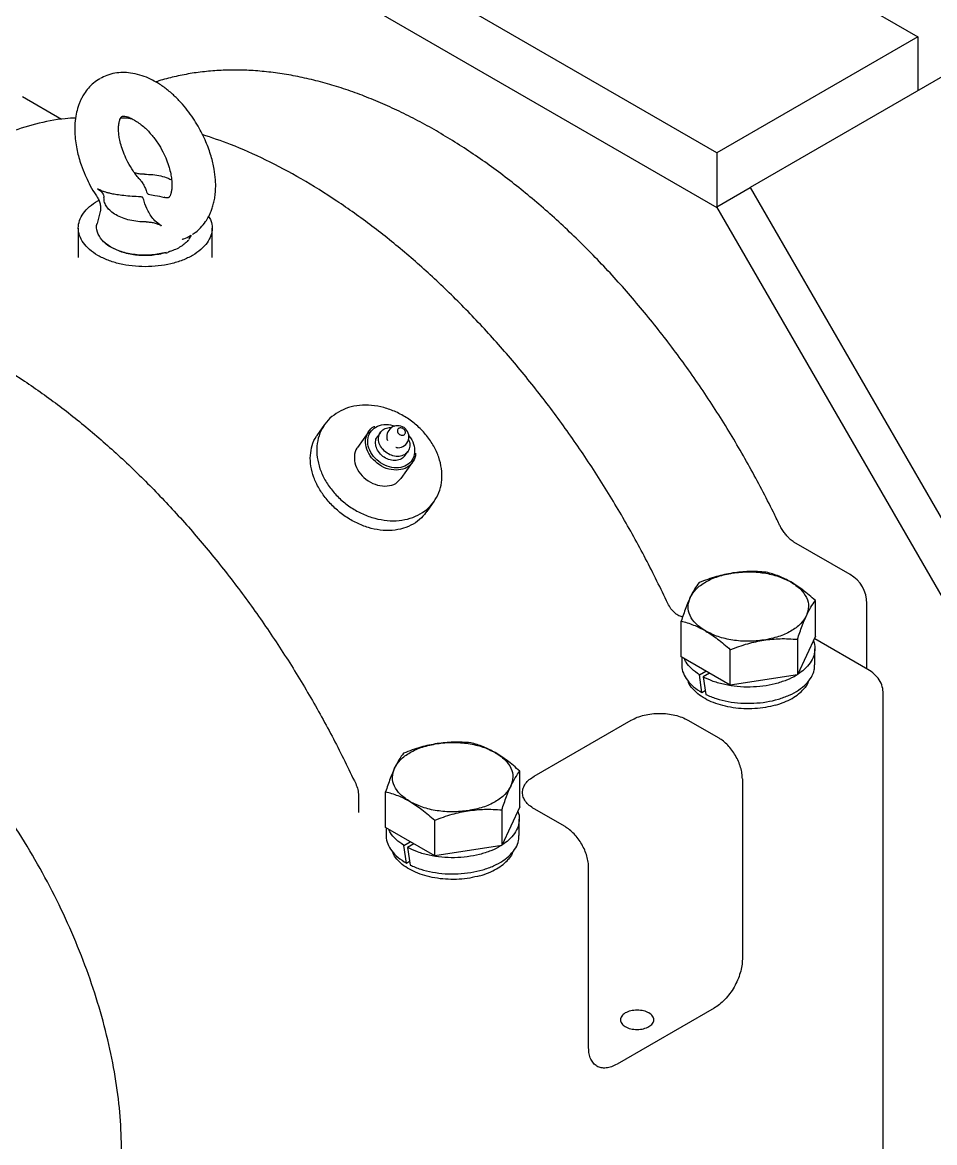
# Model space of a CAD drawing. Header units: millimetres. Extents: x 1293 to 41893, y 1011 to 26911.
# Drawn here: x 5709.2 to 5891, y 22001 to 22224.3 of the extents above; entities that cross this region are included whole.
import ezdxf

# ---------------------------------------------------------------- set-up
doc = ezdxf.new("R2010")
doc.units = ezdxf.units.MM
doc.header["$LTSCALE"] = 50
doc.layers.add('MAQUINAS', color=11, linetype='Continuous')

msp = doc.modelspace()

# ---------------------------------------------------------------- linework, layer by layer
at = {"layer": 'MAQUINAS', "linetype": 'Continuous', "lineweight": 25}
for p, q in [((5706.2863493, 22326.1698857), (5887.6764403, 22221.4556151)), ((5847.607056, 22198.3240519), (5710.899745, 22277.2435027)), ((5710.899745, 22266.3562919), (5847.607056, 22187.4368411)), ((5887.6764403, 22221.4556151), (5847.607056, 22198.3240519)), ((5887.6764403, 22221.4556151), (5887.6764403, 22210.6846306)), ((5894.343107, 22214.5344665), (5854.2737227, 22191.4029033)), ((5716.9748078, 22204.996377), (5709.1902521, 22209.4903054)), ((5847.607056, 22198.3240519), (5847.607056, 22187.4368411)), ((5847.607056, 22187.5530674), (5854.2737227, 22191.4029033)), ((5854.2737227, 22191.4029033), (5960.4403894, 22007.5168431)), ((5953.7737227, 22003.6670072), (5847.607056, 22187.5530674)), ((5724.6852627, 22186.6045286), (5724.1069844, 22184.2673102)), ((5720.336723, 22183.3159979), (5720.336723, 22177.4419423)), ((5747.0033897, 22177.4421178), (5747.0033897, 22183.3159979)), ((5741.0092619, 22181.0913973), (5741.1163472, 22181.1329999)), ((5741.0710616, 22181.0946434), (5741.013417, 22181.062495)), ((5742.1734477, 22180.7535917), (5742.370213, 22180.9858387)), ((5742.8209513, 22181.9095073), (5742.3889959, 22181.0777746)), ((5737.8025474, 22178.3430822), (5738.2012954, 22178.455662)), ((5738.7168216, 22178.7146645), (5738.1549742, 22178.4796714)), ((5769.4305309, 22144.1575536), (5768.0374389, 22142.1754336)), ((5778.2148462, 22142.7433742), (5775.9756747, 22139.5574348)), ((5780.5535249, 22142.5927234), (5779.9689833, 22141.7610256)), ((5785.4232698, 22137.9275933), (5786.0078114, 22138.7592911)), ((5784.7025331, 22133.4239432), (5786.9417046, 22136.6098826)), ((5789.854585, 22126.8417045), (5791.247677, 22128.8238245)), ((5874.1818344, 22114.2426923), (5862.983542, 22120.7073289)), ((5867.26247, 22101.9634341), (5867.26247, 22109.0577067)), ((5877.5154386, 22095.4458093), (5877.5154386, 22108.4690333)), ((5840.4939483, 22097.8227781), (5840.4939483, 22104.9170506)), ((5867.26247, 22101.9634341), (5863.6761681, 22094.2368648)), ((5863.6761681, 22101.3311373), (5863.6761681, 22094.2368648)), ((5877.7339761, 22095.3196502), (5867.1107665, 22101.4522986)), ((5850.2919073, 22092.1665368), (5850.2919073, 22099.2608093)), ((5867.1415425, 22096.2240616), (5867.1415425, 22099.4575633)), ((5850.2919073, 22092.1665368), (5840.4939483, 22097.8227781)), ((5840.6148758, 22097.7529681), (5840.6148758, 22096.2240616)), ((5844.1561321, 22094.2492497), (5845.420142, 22094.978947)), ((5844.6444404, 22090.7275815), (5844.1561321, 22094.2492497)), ((5846.1463341, 22094.5899248), (5844.8561679, 22093.8451277)), ((5844.8561679, 22093.8451277), (5845.3814069, 22090.3447792)), ((5863.6761681, 22094.2368648), (5850.2919073, 22092.1665368)), ((5844.6444404, 22090.7275815), (5845.3021328, 22091.1072592)), ((5880.7817685, 21973.4705384), (5880.7817685, 22090.5080548)), ((5811.2161, 22074.0447092), (5830.5436854, 22085.2022867)), ((5841.8573939, 22085.2022867), (5847.9856527, 22081.6645183)), ((5808.3369049, 22067.9464295), (5808.3369049, 22075.040702)), ((5852.6996979, 22073.4995525), (5852.6996979, 22037.5717567)), ((5781.5683832, 22063.8057735), (5781.5683832, 22070.900046)), ((5808.3369049, 22067.9464295), (5804.750603, 22060.2198602)), ((5804.750603, 22067.3141327), (5804.750603, 22060.2198602)), ((5817.3443588, 22063.9756758), (5811.2161, 22067.5134443)), ((5791.3663422, 22058.1495321), (5791.3663422, 22065.2438047)), ((5808.2159774, 22062.207057), (5808.2159774, 22065.4405586)), ((5791.3663422, 22058.1495321), (5781.5683832, 22063.8057735)), ((5781.6893107, 22063.7359635), (5781.6893107, 22062.207057)), ((5785.230567, 22060.232245), (5786.4945769, 22060.9619424)), ((5785.7188753, 22056.7105768), (5785.230567, 22060.232245)), ((5787.220769, 22060.5729201), (5785.9306028, 22059.828123)), ((5804.750603, 22060.2198602), (5791.3663422, 22058.1495321)), ((5785.9306028, 22059.828123), (5786.4558418, 22056.3277745)), ((5785.7188753, 22056.7105768), (5786.3765677, 22057.0902546)), ((5822.058404, 22019.8829143), (5822.058404, 22055.81071)), ((5847.0428436, 22027.7737978), (5827.7152583, 22016.6162203))]:
    msp.add_line(p, q, dxfattribs=at)
for centre, radius, start, end in [((5784.0160592, 22141.7223368), 2.2, 270.811614181, 199.701728991), ((5870.8487719, 22108.4690333), 6.6666667, 0, 60.007211009)]:
    msp.add_arc(centre, radius, start, end, dxfattribs=at)
for points, knots in [([(5735.8496887, 22212.441932), (5735.3460166, 22212.7099652), (5734.2867721, 22213.2736508), (5732.5613899, 22213.8942627), (5730.8349247, 22214.2635179), (5729.1565692, 22214.3660395), (5727.575248, 22214.2213879), (5726.0408937, 22213.8435637), (5725.1148658, 22213.3533908), (5724.6753649, 22213.1207504)], [0, 0, 0, 0, 0.1343539503, 0.2825522306, 0.4451250409, 0.5768192982, 0.7169700544, 0.8656714824, 1, 1, 1, 1]), ([(5860.0386758, 22124.2769453), (5859.6507175, 22125.0819304), (5858.5295546, 22127.4082611), (5856.58387, 22131.2247332), (5854.1675438, 22135.7040047), (5851.6391312, 22140.1256329), (5849.0049787, 22144.4828142), (5846.2688764, 22148.7681418), (5843.435469, 22152.9745178), (5840.5093259, 22157.0949265), (5837.4951856, 22161.122495), (5834.3978854, 22165.0504799), (5831.2223697, 22168.8722813), (5827.9736769, 22172.5814488), (5824.6569317, 22176.1716893), (5821.2773368, 22179.6368722), (5817.840165, 22182.9710339), (5814.3507533, 22186.1683813), (5810.8144977, 22189.2232933), (5807.23685, 22192.1303219), (5803.6233181, 22194.8841912), (5799.9794689, 22197.4797968), (5796.3109357, 22199.9122047), (5792.6234307, 22202.1766506), (5788.9227623, 22204.2685424), (5785.2148907, 22206.1834494), (5781.5060162, 22207.9170959), (5777.8025512, 22209.4654327), (5774.1111226, 22210.8246904), (5770.43854, 22211.9914439), (5766.7918722, 22212.9626518), (5763.1784364, 22213.7357428), (5759.6057667, 22214.3086937), (5756.0815195, 22214.6801729), (5752.6134494, 22214.8494197), (5749.2089568, 22214.8170221), (5745.8761037, 22214.5822057), (5742.6191328, 22214.1528328), (5739.4543847, 22213.5080952), (5737.205136, 22212.9486141), (5736.0388897, 22212.5458648), (5735.8700401, 22212.4875545)], [0, 0, 0, 0, 0.0140463854, 0.0405927248, 0.06713767, 0.0936814121, 0.1202254421, 0.1467708436, 0.1733190316, 0.1998715076, 0.2264297701, 0.2529953101, 0.2795696026, 0.3061540958, 0.3327501954, 0.3593592423, 0.3859824826, 0.412621028, 0.4392758025, 0.4659474738, 0.492636366, 0.5193423483, 0.5460646978, 0.5728019325, 0.599551613, 0.6263101152, 0.6530716992, 0.6798276403, 0.706568578, 0.7332830085, 0.7599572733, 0.7865757577, 0.813121369, 0.8395763467, 0.8659234127, 0.8921472042, 0.9182358532, 0.9441825153, 0.9699866207, 0.99565465, 1, 1, 1, 1]), ([(5724.6134483, 22213.0868699), (5724.1883633, 22212.8207571), (5723.350569, 22212.2962789), (5722.3261353, 22211.2551717), (5721.553215, 22210.2203799), (5721.039865, 22209.3195356), (5720.6972501, 22208.5952579), (5720.4232443, 22207.9106271), (5720.1011306, 22206.9297917), (5719.7897514, 22205.5716567), (5719.6033482, 22203.8468171), (5719.6163766, 22202.0534976), (5719.7909892, 22200.3588658), (5720.0704842, 22198.8131679), (5720.4335111, 22197.3434843), (5720.9400785, 22195.7125548), (5721.6121662, 22193.9856584), (5722.5073355, 22192.1344807), (5723.3195901, 22190.6613972), (5723.9238263, 22189.7984992), (5724.1229481, 22189.5141372)], [0, 0, 0, 0, 0.0642360205, 0.1266019067, 0.1855544373, 0.2270923144, 0.2554415365, 0.286070485, 0.3203613342, 0.3855014253, 0.4587836483, 0.5280581615, 0.5909935468, 0.6477145526, 0.698358805, 0.7524828759, 0.8284696742, 0.8913587572, 0.9641980296, 1, 1, 1, 1]), ([(5743.1066619, 22182.0979052), (5743.3283202, 22182.2360682), (5743.911991, 22182.5998793), (5744.7915588, 22183.4346352), (5745.6346415, 22184.4642818), (5746.230695, 22185.4586073), (5746.6047898, 22186.2253929), (5746.9051002, 22186.9536), (5747.184479, 22187.7898796), (5747.4309654, 22188.7761691), (5747.6235294, 22189.9179285), (5747.7361332, 22191.2935887), (5747.7039918, 22193.035089), (5747.4322475, 22195.1883654), (5746.8273104, 22197.7407022), (5745.7900397, 22200.6377604), (5744.5105843, 22203.1871946), (5743.2109003, 22205.2641744), (5742.0550138, 22206.8607674), (5740.7395943, 22208.4282839), (5739.2609813, 22209.9231601), (5737.619275, 22211.3212552), (5736.4615205, 22212.0549601), (5735.8633366, 22212.4340478)], [0, 0, 0, 0, 0.0243761625, 0.0641873416, 0.1125297812, 0.1472182981, 0.1695789801, 0.1905236533, 0.2198937759, 0.2509058639, 0.2838853332, 0.3247015445, 0.3754498392, 0.4360509498, 0.506197747, 0.5851487776, 0.6724763356, 0.7196598658, 0.7694163291, 0.8219927998, 0.8776545219, 0.9367870346, 1, 1, 1, 1]), ([(5719.7929893, 22205.2577358), (5719.0916696, 22205.2236981), (5716.3186273, 22205.0891116), (5711.7491127, 22204.1423629), (5706.1795516, 22202.3398921), (5702.4243746, 22200.7342254), (5700.6446329, 22199.5625489), (5700.4736544, 22199.4499868)], [0, 0, 0, 0, 0.0982698975, 0.3885625448, 0.6788551921, 0.9691478395, 1, 1, 1, 1]), ([(5732.8029729, 22192.8044912), (5732.7327122, 22192.8730368), (5732.1751223, 22193.4170154), (5731.2863386, 22194.66026), (5730.2318065, 22196.3709226), (5729.46109, 22198.0193571), (5728.9324731, 22199.5024222), (5728.6020298, 22200.7823211), (5728.3762007, 22202.0961839), (5728.3176258, 22203.3038368), (5728.4140923, 22204.1189617), (5728.5006652, 22204.5298756), (5728.5610243, 22204.7615347), (5728.6704303, 22205.0958735), (5728.8316886, 22205.4275978), (5728.9416172, 22205.5099823), (5729.0041731, 22205.5568641)], [0, 0, 0, 0, 0.0152490415, 0.1210164955, 0.2173093565, 0.3049777795, 0.3843104033, 0.4545948721, 0.5153300413, 0.6145867675, 0.6875943757, 0.707089925, 0.7373417148, 0.7825084888, 0.8762342378, 1, 1, 1, 1]), ([(5731.1467225, 22205.0482705), (5730.868581, 22205.0965064), (5730.0532232, 22205.2379076), (5729.2759736, 22205.2498034), (5728.7638657, 22205.2576412)], [0, 0, 0, 0, 0.3411281781, 1, 1, 1, 1]), ([(5728.9981649, 22205.5534957), (5729.1015375, 22205.5931476), (5729.2991872, 22205.6689624), (5729.846944, 22205.6014144), (5730.5577624, 22205.3769463), (5731.1774938, 22205.0405433), (5731.4728918, 22204.8801951)], [0, 0, 0, 0, 0.2849069861, 0.5447455888, 0.7830008033, 1, 1, 1, 1]), ([(5731.4946079, 22204.867653), (5732.1023831, 22204.471691), (5733.2583155, 22203.7186076), (5734.8464234, 22202.0790994), (5736.1500072, 22200.3552297), (5737.1716349, 22198.6201847), (5737.9247992, 22196.9724454), (5738.4382671, 22195.4812973), (5738.7573833, 22194.1933356), (5738.9710212, 22192.8744674), (5739.0200091, 22191.6723004), (5738.9214859, 22190.8582596), (5738.8366271, 22190.4508218), (5738.7781756, 22190.2202805), (5738.669882, 22189.8754305), (5738.5097858, 22189.5238108), (5738.4028579, 22189.4355582), (5738.3417941, 22189.3851594)], [0, 0, 0, 0, 0.105084854, 0.1998616927, 0.2860695633, 0.3646526907, 0.4362618134, 0.501104144, 0.5585789627, 0.6082445202, 0.6885331659, 0.7459539944, 0.7608118968, 0.7846233267, 0.821060319, 0.8978121528, 1, 1, 1, 1]), ([(5837.8489348, 22108.4712381), (5836.4022821, 22111.4554273), (5833.5089767, 22117.4238057), (5828.6360924, 22126.1660756), (5823.4095056, 22134.6871591), (5817.8206165, 22142.9244111), (5811.9139109, 22150.8311244), (5805.722154, 22158.3587781), (5799.2834877, 22165.4621483), (5792.636557, 22172.0983428), (5785.8215547, 22178.2271957), (5778.8795125, 22183.8122042), (5771.8526385, 22188.817835), (5764.7821905, 22193.220702), (5757.7151277, 22196.9687667), (5751.1126191, 22199.9389783), (5746.9283633, 22201.3291177), (5745.0497916, 22201.9532374)], [0, 0, 0, 0, 0.0675002647, 0.1350005294, 0.2025007941, 0.2700010588, 0.3375013235, 0.4050015882, 0.4725018528, 0.5400021175, 0.6075023822, 0.6750026469, 0.7425029116, 0.8100031763, 0.877503441, 0.9450037057, 1, 1, 1, 1]), ([(5733.5150045, 22194.0561231), (5733.2325229, 22194.0643528), (5732.6688671, 22194.0807741), (5732.0049896, 22194.191381), (5731.665386, 22194.3083148), (5731.567679, 22194.3419578)], [0, 0, 0, 0, 0.41711462104, 0.83229859783, 1, 1, 1, 1]), ([(5732.4653787, 22193.1781731), (5732.5873018, 22193.0353881), (5732.9027751, 22192.665935), (5733.2839299, 22192.0729789), (5733.5066279, 22191.6211881), (5733.6126548, 22191.4060899)], [0, 0, 0, 0, 0.24813137909, 0.64203427744, 1, 1, 1, 1]), ([(5733.5150045, 22194.0561231), (5734.0678173, 22194.0439392), (5735.173443, 22194.0195713), (5736.7637204, 22193.7352146), (5738.0448089, 22193.374442), (5738.6940004, 22193.0482532), (5738.9265983, 22192.9313835)], [0, 0, 0, 0, 0.2810305024, 0.5620610049, 0.8430915073, 1, 1, 1, 1]), ([(5730.6232889, 22189.6799767), (5730.0775853, 22189.7250762), (5729.0926267, 22189.8064778), (5727.8074222, 22189.9961761), (5726.8483054, 22190.1861347), (5725.9646173, 22190.4115662), (5725.0662862, 22190.6932461), (5724.4515168, 22190.9889818), (5724.1451974, 22191.1363372)], [0, 0, 0, 0, 0.2326980706, 0.4200044576, 0.5638947067, 0.6655783563, 0.8333686769, 1, 1, 1, 1]), ([(5724.1451974, 22191.1363372), (5724.1468406, 22191.135445), (5724.162411, 22191.1269906), (5724.2171148, 22191.0968588), (5724.6111953, 22190.8681728), (5725.0754642, 22190.4638205), (5725.4010602, 22189.8821887), (5725.4258094, 22189.5563738), (5725.4381832, 22189.3934762)], [0, 0, 0, 0, 0.00200769735, 0.01902440804, 0.06729773148, 0.49942217848, 0.74972637916, 1, 1, 1, 1]), ([(5733.1022919, 22189.4674727), (5733.066494, 22189.4834356), (5732.8464136, 22189.581573), (5731.952305, 22189.5764599), (5731.1758863, 22189.636935), (5730.6232889, 22189.6799767)], [0, 0, 0, 0, 0.0530292162, 0.3260162241, 1, 1, 1, 1]), ([(5733.6126548, 22191.4060899), (5733.7302318, 22191.128605), (5733.8872715, 22190.757987), (5734.0397472, 22190.3531276), (5734.1311129, 22190.1991773), (5734.203539, 22190.1479438), (5734.238403, 22190.1232813)], [0, 0, 0, 0, 0.6481022971, 0.8656268168, 0.935316364, 1, 1, 1, 1]), ([(5734.238403, 22190.1232813), (5734.266234, 22190.1095451), (5734.6371424, 22189.9264804), (5735.8370282, 22189.8393549), (5736.8368092, 22189.5858931), (5737.42024, 22189.4379832)], [0, 0, 0, 0, 0.0326784197, 0.4355111484, 1, 1, 1, 1]), ([(5746.3124468, 22185.6449912), (5746.4723445, 22185.3713036), (5746.9113045, 22184.6199614), (5747.0752433, 22183.3134604), (5746.8352681, 22181.8053547), (5746.0668449, 22180.3512487), (5744.8280532, 22179.0121625), (5743.1588494, 22177.8381793), (5741.1254298, 22176.8747835), (5738.8053883, 22176.1588991), (5736.2880299, 22175.7180636), (5733.670056, 22175.5692109), (5731.0520843, 22175.7180633), (5728.5347191, 22176.1589001), (5726.214703, 22176.8747796), (5724.1811885, 22177.8381938), (5722.5123388, 22179.0121083), (5721.2722255, 22180.351451), (5720.5087348, 22181.8045995), (5720.2503512, 22183.3162786), (5720.5101988, 22184.8262736), (5721.2663695, 22186.2844741), (5722.5342987, 22187.605293), (5723.627441, 22188.473543), (5724.3703118, 22188.8200037), (5724.4351372, 22188.850237)], [0, 0, 0, 0, 0.0264430006, 0.0725927527, 0.1187425047, 0.1648922568, 0.2110420088, 0.2571917609, 0.3033415129, 0.3494912649, 0.395641017, 0.441790769, 0.4879405211, 0.5340902731, 0.5802400252, 0.6263897772, 0.6725395292, 0.7186892813, 0.7648390333, 0.8109887854, 0.8571385374, 0.9032882894, 0.9494380415, 0.9955877935, 1, 1, 1, 1]), ([(5724.0972635, 22189.4873897), (5724.2397865, 22189.244688), (5724.5238904, 22188.7608889), (5724.7348019, 22187.9783142), (5724.7962575, 22187.224448), (5724.7182184, 22186.7942247), (5724.6798027, 22186.5824422)], [0, 0, 0, 0, 0.2559754251, 0.5102588173, 0.7589191006, 1, 1, 1, 1]), ([(5736.849743, 22183.8019398), (5736.4175341, 22184.1204881), (5735.2770173, 22184.9610762), (5734.1810969, 22186.6635688), (5733.5909039, 22188.1891883), (5733.3478274, 22189.0873741), (5733.2358248, 22189.3395971), (5733.1692674, 22189.4240113), (5733.1239237, 22189.4534355), (5733.1022919, 22189.4674727)], [0, 0, 0, 0, 0.207001189, 0.5462365093, 0.8636207397, 0.9539329646, 0.9794865686, 0.9902137948, 1, 1, 1, 1]), ([(5738.3446831, 22189.3868806), (5738.2976004, 22189.3701825), (5738.206116, 22189.3377371), (5737.9109257, 22189.318529), (5737.5429304, 22189.4452764), (5737.429827, 22189.4842323)], [0, 0, 0, 0, 0.423455449, 0.8227989192, 1, 1, 1, 1]), ([(5737.8288931, 22178.4453657), (5736.8967033, 22178.2453977), (5735.0323236, 22177.8454617), (5732.0037461, 22177.9009791), (5729.1576186, 22178.446516), (5726.7352003, 22179.4725147), (5724.9375657, 22180.8762049), (5724.0648246, 22182.5099304), (5723.8197982, 22183.7052929), (5724.1090982, 22184.2584447), (5724.1131746, 22184.2662389)], [0, 0, 0, 0, 0.1425660652, 0.2851321304, 0.4276981956, 0.5702642608, 0.7128303259, 0.8553963911, 0.9979624563, 1, 1, 1, 1]), ([(5733.8251133, 22184.5518042), (5734.1078476, 22184.5447154), (5734.6733564, 22184.5305367), (5735.4869445, 22184.3778135), (5736.1613255, 22184.1592839), (5736.580572, 22183.9590236), (5736.7755453, 22183.8469621), (5736.827189, 22183.8157411), (5736.8428043, 22183.8061691), (5736.847863, 22183.8030538), (5736.8497102, 22183.8019162)], [0, 0, 0, 0, 0.2498564057, 0.4997482477, 0.7496974315, 0.9313500298, 0.9798183778, 0.9934450368, 0.9976064559, 1, 1, 1, 1]), ([(5737.7584897, 22178.3677292), (5736.8417191, 22178.1710567), (5735.0081778, 22177.7777118), (5732.036122, 22177.8336553), (5729.2181009, 22178.3648063), (5726.9116126, 22179.392735), (5725.5431484, 22180.267173), (5725.2333386, 22180.8011578), (5725.2315965, 22180.8041604)], [0, 0, 0, 0, 0.1997740654, 0.39954813081, 0.59932219621, 0.79909626162, 0.99887032702, 1, 1, 1, 1]), ([(5742.1948181, 22180.8402512), (5741.9619471, 22180.5937573), (5741.4966027, 22180.1011902), (5740.554269, 22179.4729291), (5739.4758115, 22178.9340281), (5738.6445537, 22178.6786097), (5738.2290803, 22178.5509483)], [0, 0, 0, 0, 0.2498949466, 0.4993633045, 0.7497752591, 1, 1, 1, 1]), ([(5741.1210148, 22181.1190274), (5741.2057564, 22181.1413586), (5741.7640596, 22181.2884833), (5742.2642829, 22181.5801937), (5742.6885803, 22181.827627)], [0, 0, 0, 0, 0.1517842204, 1, 1, 1, 1]), ([(5778.803065, 22137.504489), (5778.4335768, 22138.0682387), (5777.6946002, 22139.1957379), (5777.4726658, 22141.066365), (5778.0306151, 22142.6314379), (5778.7887405, 22143.5887142), (5779.399556, 22143.7682119), (5779.4414046, 22143.7805097)], [0, 0, 0, 0, 0.2454860177, 0.4909720353, 0.736458053, 0.9819440706, 1, 1, 1, 1]), ([(5779.1568668, 22137.8079288), (5778.8098721, 22138.3373327), (5778.1158827, 22139.3961407), (5777.9168107, 22141.1365233), (5778.4057204, 22142.6544342), (5779.5616972, 22143.7635635), (5781.1789218, 22144.225628), (5782.586983, 22144.2090032), (5783.3018951, 22143.8635861), (5783.4334474, 22143.8000252)], [0, 0, 0, 0, 0.1606294616, 0.3212589233, 0.4818883849, 0.6425178466, 0.8031473082, 0.9637767698, 1, 1, 1, 1]), ([(5786.1366102, 22141.1442126), (5786.172959, 22141.0824031), (5786.4191512, 22140.6637643), (5786.4470505, 22139.8113456), (5786.1458786, 22138.8020609), (5785.3703571, 22138.0684764), (5784.2869206, 22137.7344372), (5783.0475539, 22137.8475271), (5781.8444051, 22138.3914484), (5780.8597383, 22139.2829874), (5780.2436116, 22140.3871229), (5780.0901235, 22141.533337), (5780.4212944, 22142.556114), (5781.1917945, 22143.2662286), (5782.0531133, 22143.598735), (5782.6260487, 22143.520706), (5782.7917769, 22143.4981352)], [0, 0, 0, 0, 0.0137691419, 0.0932590967, 0.1727490515, 0.2522390062, 0.331728961, 0.4112189157, 0.4907088705, 0.5701988253, 0.64968878, 0.7291787348, 0.8086686895, 0.8881586443, 0.9676485991, 1, 1, 1, 1]), ([(5789.8198865, 22126.8685329), (5789.482814, 22126.413508), (5788.7313202, 22125.3990426), (5787.1211275, 22124.2462583), (5785.1420092, 22123.3806911), (5782.9083958, 22122.9706556), (5780.5380056, 22123.0298951), (5778.1395455, 22123.5402059), (5775.7750863, 22124.4679861), (5773.5060656, 22125.790454), (5771.442409, 22127.4457175), (5769.6764767, 22129.3414664), (5768.2499949, 22131.417113), (5767.2124274, 22133.6194203), (5766.6309905, 22135.8441161), (5766.5143465, 22137.9983668), (5766.9053524, 22140.0019333), (5767.4409604, 22141.4100616), (5767.9788376, 22142.0394346), (5768.0721374, 22142.1486052)], [0, 0, 0, 0, 0.0500929976, 0.1116809436, 0.1732688896, 0.2366693389, 0.3000798905, 0.3616808566, 0.4232817751, 0.4866923307, 0.5500928879, 0.6116809436, 0.6732689993, 0.7366695565, 0.8000801121, 0.8616810306, 0.9232819967, 0.9866925483, 1, 1, 1, 1]), ([(5786.1723045, 22141.9378149), (5786.1934719, 22141.9188735), (5786.6976673, 22141.4677007), (5787.2176354, 22140.2503858), (5787.491362, 22138.5639485), (5786.981589, 22137.0288653), (5785.8344108, 22135.9344798), (5784.2028553, 22135.4306124), (5782.3533042, 22135.6054903), (5780.5169859, 22136.4032086), (5779.6102399, 22137.3396887), (5779.1568668, 22137.8079288)], [0, 0, 0, 0, 0.0054479586, 0.1297669638, 0.254085969, 0.3784049741, 0.5027239793, 0.6270429845, 0.7513619897, 0.8756809948, 1, 1, 1, 1]), ([(5785.4058086, 22137.9434056), (5785.202647, 22137.7076324), (5784.7731815, 22137.2092288), (5783.6955418, 22136.9072915), (5782.4649648, 22137.0145149), (5781.2588907, 22137.5604557), (5780.2771353, 22138.4497835), (5779.6522884, 22139.5607442), (5779.5307698, 22140.6818682), (5779.6793388, 22141.4641287), (5779.9603716, 22141.7213495), (5779.9864445, 22141.7452132)], [0, 0, 0, 0, 0.1122171789, 0.2372171789, 0.3622171789, 0.4872171789, 0.6122171789, 0.7372171789, 0.8622171789, 0.9872171789, 1, 1, 1, 1]), ([(5776.0036127, 22139.5321351), (5775.9618961, 22139.4939532), (5775.5122436, 22139.0823999), (5775.2745331, 22137.8307831), (5775.4689629, 22136.0369847), (5776.468718, 22134.2594476), (5778.0395266, 22132.836523), (5779.9692452, 22131.9630179), (5781.9381683, 22131.7914604), (5783.6623919, 22132.27456), (5784.3495367, 22133.0720059), (5784.6745952, 22133.449243)], [0, 0, 0, 0, 0.0127828211, 0.1377828211, 0.2627828211, 0.3877828211, 0.5127828211, 0.6377828211, 0.7627828211, 0.8877828211, 1, 1, 1, 1]), ([(5787.5402175, 22138.4400122), (5787.545137, 22138.4058777), (5787.6362155, 22137.7739223), (5787.0986837, 22136.6834423), (5785.9393771, 22135.5034763), (5784.1818103, 22134.9693994), (5782.2135695, 22135.1550308), (5780.2536159, 22136.0061685), (5779.286582, 22137.0050489), (5778.803065, 22137.504489)], [0, 0, 0, 0, 0.0094266656, 0.1745222213, 0.339617777, 0.5047133328, 0.6698088885, 0.8349044443, 1, 1, 1, 1]), ([(5784.0473511, 22139.5439603), (5783.9702685, 22139.5343281), (5783.8281613, 22139.5165704), (5783.6658964, 22139.5696621), (5783.5916481, 22139.5939555)], [0, 0, 0, 0, 0.5424256184, 1, 1, 1, 1]), ([(5862.983542, 22120.7073289), (5862.9268416, 22120.7414269), (5862.7698948, 22120.8358103), (5862.4114789, 22121.0998959), (5861.923349, 22121.5429951), (5861.3924604, 22122.1253824), (5860.8617433, 22122.8280187), (5860.3977308, 22123.5625797), (5860.1487613, 22124.0579224), (5860.0386758, 22124.2769453)], [0, 0, 0, 0, 0.0837680698, 0.2318700653, 0.383436094, 0.5405250208, 0.7027139308, 0.8685506848, 1, 1, 1, 1]), ([(5850.7723806, 22114.5539498), (5849.692329, 22114.3459528), (5847.4248036, 22113.9092714), (5845.229764, 22113.0786209), (5844.0802502, 22112.64362)], [0, 0, 0, 0, 0.476312925, 1, 1, 1, 1]), ([(5857.4645111, 22114.713948), (5856.3149972, 22114.7933266), (5854.1199577, 22114.9449032), (5851.8524323, 22114.6800857), (5850.7723806, 22114.5539498)], [0, 0, 0, 0, 0.523687075, 1, 1, 1, 1]), ([(5862.3634905, 22112.7609931), (5861.5728379, 22113.1764967), (5859.9128941, 22114.0488299), (5858.3060136, 22114.4853487), (5857.4645111, 22114.713948)], [0, 0, 0, 0, 0.476312925, 1, 1, 1, 1]), ([(5844.0802502, 22112.64362), (5843.7722389, 22112.2372096), (5843.1840798, 22111.4611537), (5842.5764982, 22110.2380711), (5842.2870992, 22109.6555011)], [0, 0, 0, 0, 0.523687075, 1, 1, 1, 1]), ([(5867.26247, 22109.0577067), (5866.4209675, 22109.8006855), (5864.814087, 22111.2194314), (5863.1541432, 22112.2636285), (5862.3634905, 22112.7609931)], [0, 0, 0, 0, 0.523687075, 1, 1, 1, 1]), ([(5842.2870992, 22109.6555011), (5841.9977003, 22108.9910701), (5841.3901187, 22107.5961235), (5840.8019596, 22105.8378407), (5840.4939483, 22104.9170506)], [0, 0, 0, 0, 0.47631292503, 1, 1, 1, 1]), ([(5839.2833453, 22106.5683883), (5838.9964072, 22106.8383663), (5838.4277034, 22107.3734556), (5838.0406843, 22108.1075362), (5837.8489348, 22108.4712381)], [0, 0, 0, 0, 0.5045476231, 1, 1, 1, 1]), ([(5865.4693191, 22106.0695878), (5865.758718, 22106.6521578), (5866.3662996, 22107.8752404), (5866.9544587, 22108.6512963), (5867.26247, 22109.0577067)], [0, 0, 0, 0, 0.476312925, 1, 1, 1, 1]), ([(5839.2833453, 22106.5683883), (5839.5248332, 22106.3967456), (5839.9807077, 22106.0727232), (5840.5377282, 22105.8824784), (5840.7996812, 22105.793011)], [0, 0, 0, 0, 0.52972466604, 1, 1, 1, 1]), ([(5845.3929278, 22102.9640958), (5844.6022751, 22103.3795994), (5842.9423313, 22104.2519325), (5841.3354508, 22104.6884514), (5840.4939483, 22104.9170506)], [0, 0, 0, 0, 0.476312925, 1, 1, 1, 1]), ([(5863.6761681, 22101.3311373), (5863.9841794, 22102.2519274), (5864.5723385, 22104.0102102), (5865.1799201, 22105.4051567), (5865.4693191, 22106.0695878)], [0, 0, 0, 0, 0.523687075, 1, 1, 1, 1]), ([(5845.3929278, 22102.9640958), (5846.1835805, 22102.4667312), (5847.8435243, 22101.4225341), (5849.4504047, 22100.0037882), (5850.2919073, 22099.2608093)], [0, 0, 0, 0, 0.47631292503, 1, 1, 1, 1]), ([(5850.2919073, 22099.2608093), (5851.4414211, 22099.6958103), (5853.6364607, 22100.5264608), (5855.9039861, 22100.9631422), (5856.9840377, 22101.1711391)], [0, 0, 0, 0, 0.523687075, 1, 1, 1, 1]), ([(5856.9840377, 22101.1711391), (5858.0640894, 22101.2972751), (5860.3316147, 22101.5620925), (5862.5266543, 22101.410516), (5863.6761681, 22101.3311373)], [0, 0, 0, 0, 0.476312925, 1, 1, 1, 1]), ([(5866.8408181, 22101.054999), (5866.8500581, 22101.0379619), (5867.1152322, 22100.549021), (5867.1890627, 22099.5241789), (5867.0092581, 22098.043209), (5866.269848, 22096.6120265), (5865.1958239, 22095.3555539), (5864.1879619, 22094.6740573), (5863.7378122, 22094.369675)], [0, 0, 0, 0, 0.00745430674, 0.21392770792, 0.4204011091, 0.62687451028, 0.83334791146, 1, 1, 1, 1]), ([(5840.6424753, 22096.2229071), (5840.6335595, 22096.1603445), (5840.5543849, 22095.6047719), (5840.8788483, 22094.5509967), (5841.6479595, 22093.1364627), (5842.8999095, 22091.8216246), (5844.0629301, 22091.0922625), (5844.6444404, 22090.7275815)], [0, 0, 0, 0, 0.0307493132, 0.2730619849, 0.5153746566, 0.7576873283, 1, 1, 1, 1]), ([(5844.1561321, 22094.2492497), (5843.6129153, 22094.6318719), (5842.5264818, 22095.3971164), (5841.5394985, 22096.5042977), (5841.2414447, 22097.2162387), (5841.144821, 22097.4470373)], [0, 0, 0, 0, 0.4032764078, 0.8065528156, 1, 1, 1, 1]), ([(5845.3814069, 22090.3447792), (5846.0709047, 22090.0489254), (5847.4499004, 22089.4572179), (5849.8450336, 22088.8826824), (5852.3686156, 22088.5677798), (5854.9549689, 22088.5444096), (5857.4993013, 22088.808067), (5859.9081019, 22089.3503017), (5862.0908864, 22090.1503774), (5863.9641831, 22091.1783896), (5865.4640645, 22092.3956861), (5866.5103588, 22093.7567845), (5867.0845458, 22095.0551119), (5867.0865209, 22095.8879383), (5867.0873206, 22096.2251562)], [0, 0, 0, 0, 0.0856134203, 0.1712268405, 0.2568402608, 0.3424536811, 0.4280671014, 0.5136805216, 0.5992939419, 0.6849073622, 0.7705207824, 0.8561342027, 0.941747623, 1, 1, 1, 1]), ([(5863.5231945, 22094.2132023), (5863.4923795, 22094.1905117), (5862.933018, 22093.778627), (5861.498084, 22093.155332), (5859.2792279, 22092.4063981), (5856.8151128, 22091.9426047), (5854.2526376, 22091.7555698), (5851.6713183, 22091.8579433), (5849.180141, 22092.2491432), (5846.8407318, 22092.8958202), (5845.5176892, 22093.5286919), (5844.8561679, 22093.8451277)], [0, 0, 0, 0, 0.0072349554, 0.131330586, 0.2554262165, 0.3795218471, 0.5036174777, 0.6277131083, 0.7518087388, 0.8759043694, 1, 1, 1, 1]), ([(5880.7817685, 22090.5080648), (5880.7436865, 22090.9683283), (5880.664158, 22091.9295188), (5880.0172414, 22093.2792534), (5879.0217525, 22094.4740483), (5878.1674885, 22095.0349901), (5877.733981, 22095.3196474)], [0, 0, 0, 0, 0.22876600926, 0.47774311179, 0.73497390763, 1, 1, 1, 1]), ([(5859.2993612, 22088.1957831), (5858.6343947, 22088.031537), (5857.3044618, 22087.7030447), (5855.1593241, 22087.4751747), (5852.9867335, 22087.4522859), (5850.8383399, 22087.6530041), (5848.7845748, 22088.0663686), (5846.8868292, 22088.680849), (5845.20667, 22089.4775103), (5843.785169, 22090.4306743), (5842.7056321, 22091.5155894), (5842.0741357, 22092.3800308), (5841.9274386, 22092.8831735), (5841.9005815, 22092.9752883)], [0, 0, 0, 0, 0.0978080424, 0.1956160848, 0.2934241272, 0.3912321696, 0.489040212, 0.5868482544, 0.6846562969, 0.7824643393, 0.8802723817, 0.9780804241, 1, 1, 1, 1]), ([(5865.8715897, 22093.0392229), (5865.8306214, 22092.9011324), (5865.6676054, 22092.3516601), (5865.2607912, 22091.8425665), (5864.9562154, 22091.4614156)], [0, 0, 0, 0, 0.2513148144, 1, 1, 1, 1]), ([(5791.8468155, 22080.5369451), (5790.7667639, 22080.3289481), (5788.4992385, 22079.8922668), (5786.3041989, 22079.0616163), (5785.1546851, 22078.6266153)], [0, 0, 0, 0, 0.476312925, 1, 1, 1, 1]), ([(5798.538946, 22080.6969433), (5797.3894321, 22080.776322), (5795.1943926, 22080.9278985), (5792.9268672, 22080.6630811), (5791.8468155, 22080.5369451)], [0, 0, 0, 0, 0.523687075, 1, 1, 1, 1]), ([(5803.4379254, 22078.7439885), (5802.6472728, 22079.159492), (5800.987329, 22080.0318252), (5799.3804485, 22080.4683441), (5798.538946, 22080.6969433)], [0, 0, 0, 0, 0.476312925, 1, 1, 1, 1]), ([(5785.1546851, 22078.6266153), (5784.8466738, 22078.2202049), (5784.2585147, 22077.4441491), (5783.6509331, 22076.2210665), (5783.3615341, 22075.6384964)], [0, 0, 0, 0, 0.523687075, 1, 1, 1, 1]), ([(5808.3369049, 22075.040702), (5807.4954024, 22075.7836809), (5805.8885219, 22077.2024268), (5804.2285781, 22078.2466239), (5803.4379254, 22078.7439885)], [0, 0, 0, 0, 0.523687075, 1, 1, 1, 1]), ([(5783.3615341, 22075.6384964), (5783.0721352, 22074.9740654), (5782.4645536, 22073.5791189), (5781.8763945, 22071.820836), (5781.5683832, 22070.900046)], [0, 0, 0, 0, 0.476312925, 1, 1, 1, 1]), ([(5806.543754, 22072.0525831), (5806.8331529, 22072.6351532), (5807.4407345, 22073.8582358), (5808.0288936, 22074.6342916), (5808.3369049, 22075.040702)], [0, 0, 0, 0, 0.476312925, 1, 1, 1, 1]), ([(5775.623538, 22072.5492812), (5775.7806607, 22072.1655896), (5776.0977903, 22071.3911627), (5776.1533132, 22070.5598204), (5776.1813272, 22070.1403686)], [0, 0, 0, 0, 0.49545237691, 1, 1, 1, 1]), ([(5804.750603, 22067.3141327), (5805.0586143, 22068.2349227), (5805.6467734, 22069.9932056), (5806.254355, 22071.3881521), (5806.543754, 22072.0525831)], [0, 0, 0, 0, 0.523687075, 1, 1, 1, 1]), ([(5776.1813272, 22070.1403686), (5776.1813272, 22069.8317992), (5776.1813272, 22069.1908346), (5776.1813272, 22067.9656238), (5776.1813272, 22067.2626633), (5776.1813272, 22066.7841133)], [0, 0, 0, 0, 0.2286055103, 0.4748625619, 1, 1, 1, 1]), ([(5786.4673627, 22068.9470911), (5785.67671, 22069.3625947), (5784.0167662, 22070.2349279), (5782.4098857, 22070.6714467), (5781.5683832, 22070.900046)], [0, 0, 0, 0, 0.476312925, 1, 1, 1, 1]), ([(5786.4673627, 22068.9470911), (5787.2580154, 22068.4497265), (5788.9179592, 22067.4055294), (5790.5248396, 22065.9867835), (5791.3663422, 22065.2438047)], [0, 0, 0, 0, 0.476312925, 1, 1, 1, 1]), ([(5791.3663422, 22065.2438047), (5792.515856, 22065.6788056), (5794.7108956, 22066.5094561), (5796.978421, 22066.9461375), (5798.0584726, 22067.1541345)], [0, 0, 0, 0, 0.523687075, 1, 1, 1, 1]), ([(5798.0584726, 22067.1541345), (5799.1385243, 22067.2802704), (5801.4060496, 22067.5450879), (5803.6010892, 22067.3935113), (5804.750603, 22067.3141327)], [0, 0, 0, 0, 0.476312925, 1, 1, 1, 1]), ([(5807.915253, 22067.0379944), (5807.924493, 22067.0209572), (5808.1896671, 22066.5320164), (5808.2634976, 22065.5071743), (5808.083693, 22064.0262044), (5807.3442829, 22062.5950219), (5806.2702588, 22061.3385492), (5805.2623968, 22060.6570527), (5804.8122471, 22060.3526703)], [0, 0, 0, 0, 0.0074543067, 0.2139277079, 0.4204011091, 0.6268745103, 0.8333479115, 1, 1, 1, 1]), ([(5785.230567, 22060.232245), (5784.6873502, 22060.6148673), (5783.6009167, 22061.3801118), (5782.6139334, 22062.487293), (5782.3158796, 22063.199234), (5782.2192559, 22063.4300327)], [0, 0, 0, 0, 0.4032764078, 0.8065528156, 1, 1, 1, 1]), ([(5781.7169102, 22062.2059025), (5781.7079944, 22062.1433398), (5781.6288198, 22061.5877672), (5781.9532832, 22060.533992), (5782.7223944, 22059.119458), (5783.9743444, 22057.8046199), (5785.137365, 22057.0752579), (5785.7188753, 22056.7105768)], [0, 0, 0, 0, 0.0307493132, 0.2730619849, 0.5153746566, 0.7576873283, 1, 1, 1, 1]), ([(5804.5976294, 22060.1961976), (5804.5668144, 22060.173507), (5804.0074529, 22059.7616224), (5802.5725189, 22059.1383273), (5800.3536628, 22058.3893935), (5797.8895477, 22057.9256001), (5795.3270725, 22057.7385652), (5792.7457532, 22057.8409386), (5790.2545759, 22058.2321386), (5787.9151667, 22058.8788156), (5786.5921241, 22059.5116872), (5785.9306028, 22059.828123)], [0, 0, 0, 0, 0.00723495538, 0.13133058596, 0.25542621654, 0.37952184711, 0.50361747769, 0.62771310827, 0.75180873885, 0.87590436942, 1, 1, 1, 1]), ([(5786.4558418, 22056.3277745), (5787.1453396, 22056.0319208), (5788.5243353, 22055.4402133), (5790.9194685, 22054.8656777), (5793.4430505, 22054.5507752), (5796.0294038, 22054.5274049), (5798.5737362, 22054.7910623), (5800.9825368, 22055.333297), (5803.1653213, 22056.1333727), (5805.038618, 22057.1613849), (5806.5384994, 22058.3786815), (5807.5847937, 22059.7397799), (5808.1589807, 22061.0381072), (5808.1609558, 22061.8709337), (5808.1617555, 22062.2081516)], [0, 0, 0, 0, 0.08561342027, 0.17122684054, 0.25684026081, 0.34245368109, 0.42806710136, 0.51368052163, 0.5992939419, 0.68490736217, 0.77052078244, 0.85613420272, 0.94174762299, 1, 1, 1, 1]), ([(5800.3737961, 22054.1787785), (5799.7088296, 22054.0145323), (5798.3788967, 22053.6860401), (5796.233759, 22053.4581701), (5794.0611684, 22053.4352813), (5791.9127748, 22053.6359994), (5789.8590097, 22054.049364), (5787.9612641, 22054.6638443), (5786.2811049, 22055.4605057), (5784.8596039, 22056.4136696), (5783.780067, 22057.4985848), (5783.1485706, 22058.3630262), (5783.0018735, 22058.8661689), (5782.9750164, 22058.9582836)], [0, 0, 0, 0, 0.0978080424, 0.1956160848, 0.2934241272, 0.3912321696, 0.489040212, 0.5868482544, 0.6846562969, 0.7824643393, 0.8802723817, 0.9780804241, 1, 1, 1, 1]), ([(5806.9460246, 22059.0222183), (5806.9050563, 22058.8841277), (5806.7420403, 22058.3346554), (5806.3352261, 22057.8255618), (5806.0306503, 22057.4444109)], [0, 0, 0, 0, 0.2513148144, 1, 1, 1, 1])]:
    msp.add_open_spline(points, degree=3, knots=knots, dxfattribs=at)
for points in [[(5733.8251133, 22184.5518047), (5733.2728166, 22184.5643531), (5732.1682232, 22184.5894501), (5730.5701961, 22184.8683358), (5729.0973838, 22185.3121811), (5727.8091346, 22185.9205269), (5726.7553349, 22186.6642176), (5725.9864896, 22187.5144542), (5725.5033936, 22188.4369757), (5725.45992, 22189.0746439), (5725.4381833, 22189.393478)], [(5629.4911779, 22156.909697), (5630.9378306, 22158.2236166), (5633.831136, 22160.8514557), (5638.7040203, 22163.9676131), (5643.9306071, 22166.454208), (5649.5194962, 22168.2386658), (5655.4262019, 22169.3256423), (5661.6179585, 22169.7044445), (5668.0566258, 22169.3738935), (5674.7035528, 22168.3356876), (5681.5185689, 22166.596172), (5688.4605597, 22164.1658236), (5695.4876254, 22161.0593154), (5702.557358, 22157.2953942), (5709.6270906, 22152.8967759), (5716.6541563, 22147.8900067), (5723.5961471, 22142.3053032), (5730.4111632, 22136.1763686), (5737.0580901, 22129.540196), (5743.4967575, 22122.4368199), (5749.6885141, 22114.9091678), (5755.5952197, 22107.0024541), (5761.1841089, 22098.7652022), (5766.4106957, 22090.2441187), (5771.28358, 22081.5018488), (5774.1768853, 22075.5334704), (5775.623538, 22072.5492812)], [(5772.1741381, 22146.6478289), (5772.8215877, 22146.9662492), (5774.1164869, 22147.6030899), (5776.3820432, 22148.0267181), (5778.7771391, 22148.0350479), (5781.2382967, 22147.5922252), (5783.6632815, 22146.7247888), (5785.9609533, 22145.4635226), (5788.0424645, 22143.8575798), (5789.827971, 22141.9684929), (5791.2488174, 22139.8689074), (5792.2504117, 22137.6394961), (5792.7942606, 22135.3659375), (5792.859465, 22133.1356023), (5792.4435189, 22131.0342012), (5791.5624069, 22129.14249), (5790.2499897, 22127.5331658), (5788.5567027, 22126.2680743), (5786.547618, 22125.3958321), (5784.2999435, 22124.9499591), (5781.9000562, 22124.9475898), (5779.4401824, 22125.3888154), (5777.0148537, 22126.2566797), (5774.7172741, 22127.5178312), (5772.6357377, 22129.1238052), (5770.8502396, 22131.0128817), (5769.4293849, 22133.1124776), (5768.4278157, 22135.3418576), (5767.8838745, 22137.615531), (5767.8190141, 22139.8454383), (5768.2336764, 22141.9484364), (5769.1195798, 22143.8341872), (5770.4141152, 22145.4657562), (5771.5874638, 22146.2538046), (5772.1741381, 22146.6478289)], [(5784.2091813, 22143.3943002), (5784.2963467, 22143.4301188), (5784.4706775, 22143.5017561), (5784.7933995, 22143.4669055), (5785.1011433, 22143.3288015), (5785.3543119, 22143.0994267), (5785.5124187, 22142.8161242), (5785.5519145, 22142.5213749), (5785.4666464, 22142.260226), (5785.2696341, 22142.0723876), (5784.990858, 22141.986472), (5784.672772, 22142.0155435), (5784.3637638, 22142.1552236), (5784.1110167, 22142.3840731), (5783.9524884, 22142.667901), (5783.9142571, 22142.9610741), (5783.994889, 22143.2280021), (5784.1377506, 22143.3388675), (5784.2091813, 22143.3943002)], [(5842.2870992, 22109.6555011), (5842.6348013, 22110.2279854), (5843.3302055, 22111.3729541), (5845.3075047, 22112.8103068), (5847.7973424, 22113.9517774), (5849.7807012, 22114.3532256), (5850.7723806, 22114.5539498)], [(5850.7723806, 22114.5539498), (5851.8050512, 22114.6663597), (5853.8703924, 22114.8911797), (5857.0153047, 22114.6213135), (5859.9726149, 22113.9472648), (5861.566532, 22113.156417), (5862.3634905, 22112.7609931)], [(5862.3634905, 22112.7609931), (5863.0484591, 22112.3009188), (5864.4183961, 22111.38077), (5865.5860092, 22109.6735512), (5866.0534817, 22107.8580319), (5865.6640399, 22106.6657358), (5865.4693191, 22106.0695878)], [(5728.9560112, 21999.3336356), (5728.9013171, 21997.1384414), (5728.7919289, 21992.7480529), (5727.9098841, 21986.641276), (5726.5111724, 21980.9608151), (5724.5576031, 21975.7911992), (5722.0818328, 21971.1742235), (5719.1039953, 21967.1564931), (5715.6537628, 21963.7761273), (5711.7640965, 21961.0658346), (5707.4725274, 21959.0516754), (5702.8203666, 21957.7530582), (5697.852422, 21957.1824863), (5692.6165363, 21957.3454557), (5687.1631342, 21958.2403964), (5681.544735, 21959.8586899), (5675.8154469, 21962.184751), (5670.0304461, 21965.1961785), (5664.2454452, 21968.8639708), (5658.5161571, 21973.1528049), (5652.8977579, 21978.0213771), (5647.4443558, 21983.4228004), (5642.2084701, 21989.305056), (5637.2405253, 21995.6114947), (5632.5883653, 22002.281382), (5628.2967931, 22009.2504833), (5624.4071387, 22016.4516822), (5620.9568617, 22023.8156273), (5617.9791902, 22031.2713998), (5615.5028007, 22038.7471966), (5613.5515422, 22046.1710215), (5612.1442065, 22053.4713792), (5611.2943469, 22060.5779632), (5611.010148, 22067.4223331), (5611.2943469, 22073.9385741), (5612.1442065, 22080.063931), (5613.5515422, 22085.7394134), (5615.5028007, 22090.9103633), (5617.9791902, 22095.5269816), (5620.9568617, 22099.5448077), (5624.4071387, 22102.9251479), (5628.2967931, 22105.6354474), (5632.5883653, 22107.6496048), (5637.2405253, 22108.9482225), (5642.2084701, 22109.5187942), (5647.4443558, 22109.3558249), (5652.8977579, 22108.4608842), (5658.5161571, 22106.8425907), (5664.2454452, 22104.5165296), (5670.0304461, 22101.5051021), (5675.8154469, 22097.8373098), (5681.544735, 22093.5484757), (5687.1631342, 22088.6799035), (5692.6165363, 22083.2784802), (5697.852422, 22077.3962246), (5702.8203666, 22071.089786), (5707.4725274, 22064.4198982), (5711.7640965, 22057.4507988), (5715.6537628, 22050.249593), (5719.1039953, 22042.8856735), (5722.0818328, 22035.4298052), (5724.5576031, 22027.9543659), (5726.5111724, 22020.529207), (5727.9098841, 22013.2338278), (5728.7919289, 22006.1086638), (5728.9013171, 22001.5919783), (5728.9560112, 21999.3336356)], [(5845.3929278, 22102.9640958), (5844.7079593, 22103.4241702), (5843.3380222, 22104.3443189), (5842.1704091, 22106.0515377), (5841.7029366, 22107.867057), (5842.0923784, 22109.0593531), (5842.2870992, 22109.6555011)], [(5865.4693191, 22106.0695878), (5865.121617, 22105.4971035), (5864.4262128, 22104.3521348), (5862.4489136, 22102.9147821), (5859.9590759, 22101.7733115), (5857.9757171, 22101.3718633), (5856.9840377, 22101.1711391)], [(5856.9840377, 22101.1711391), (5855.9513671, 22101.0587292), (5853.8860259, 22100.8339092), (5850.7411136, 22101.1037754), (5847.7838034, 22101.7778241), (5846.1898863, 22102.5686719), (5845.3929278, 22102.9640958)], [(5859.2993612, 22088.1957831), (5859.8952377, 22088.3848017), (5861.0869909, 22088.7628387), (5862.6335565, 22089.5366256), (5863.97394, 22090.4294389), (5864.6287903, 22091.1174234), (5864.9562154, 22091.4614156)], [(5830.5436854, 22085.2022867), (5830.9349769, 22085.403867), (5831.7175598, 22085.8070276), (5833.121942, 22086.2293939), (5834.6291052, 22086.4958491), (5836.2005396, 22086.5845094), (5837.7719741, 22086.4958491), (5839.2791372, 22086.2293939), (5840.6835195, 22085.8070276), (5841.4661024, 22085.403867), (5841.8573939, 22085.2022867)], [(5783.3615341, 22075.6384964), (5783.7092362, 22076.2109808), (5784.4046404, 22077.3559494), (5786.3819396, 22078.7933022), (5788.8717773, 22079.9347727), (5790.8551361, 22080.336221), (5791.8468155, 22080.5369451)], [(5791.8468155, 22080.5369451), (5792.8794861, 22080.6493551), (5794.9448273, 22080.874175), (5798.0897396, 22080.6043089), (5801.0470498, 22079.9302602), (5802.6409669, 22079.1394124), (5803.4379254, 22078.7439885)], [(5852.6996979, 22073.4995525), (5852.6821535, 22073.8659618), (5852.6470649, 22074.5987806), (5852.3667553, 22075.7883493), (5851.931089, 22076.9871098), (5851.3403167, 22078.1581487), (5850.6215603, 22079.25528), (5849.8012573, 22080.2319222), (5848.9112484, 22081.0694046), (5848.2941846, 22081.466147), (5847.9856527, 22081.6645183)], [(5803.4379254, 22078.7439885), (5804.122894, 22078.2839141), (5805.492831, 22077.3637654), (5806.6604441, 22075.6565465), (5807.1279166, 22073.8410273), (5806.7384748, 22072.6487312), (5806.543754, 22072.0525831)], [(5786.4673627, 22068.9470911), (5785.7823942, 22069.4071655), (5784.4124571, 22070.3273142), (5783.2448441, 22072.0345331), (5782.7773715, 22073.8500523), (5783.1668133, 22075.0423484), (5783.3615341, 22075.6384964)], [(5811.2161, 22067.5134443), (5810.8669149, 22067.7393321), (5810.1685447, 22068.1911076), (5809.4369055, 22069.0018402), (5808.9753415, 22069.871907), (5808.8217607, 22070.7790768), (5808.9753415, 22071.6862466), (5809.4369055, 22072.5563133), (5810.1685447, 22073.3670459), (5810.8669149, 22073.8188214), (5811.2161, 22074.0447092)], [(5806.543754, 22072.0525831), (5806.1960519, 22071.4800988), (5805.5006477, 22070.3351301), (5803.5233485, 22068.8977774), (5801.0335108, 22067.7563069), (5799.050152, 22067.3548586), (5798.0584726, 22067.1541345)], [(5798.0584726, 22067.1541345), (5797.025802, 22067.0417245), (5794.9604608, 22066.8169046), (5791.8155485, 22067.0867707), (5788.8582383, 22067.7608194), (5787.2643212, 22068.5516672), (5786.4673627, 22068.9470911)], [(5822.058404, 22055.81071), (5822.0408597, 22056.1771194), (5822.0057711, 22056.9099382), (5821.7254615, 22058.0995069), (5821.2897951, 22059.2982673), (5820.6990228, 22060.4693063), (5819.9802664, 22061.5664376), (5819.1599635, 22062.5430798), (5818.2699545, 22063.3805622), (5817.6528907, 22063.7773046), (5817.3443588, 22063.9756758)], [(5800.3737961, 22054.1787785), (5800.9696726, 22054.367797), (5802.1614258, 22054.745834), (5803.7079914, 22055.5196209), (5805.0483749, 22056.4124342), (5805.7032252, 22057.1004187), (5806.0306503, 22057.4444109)], [(5852.6996979, 22037.5717567), (5852.6786447, 22037.1320655), (5852.6365383, 22036.252683), (5852.3001668, 22034.8252005), (5851.7773672, 22033.386688), (5851.0684404, 22031.9814413), (5850.2059328, 22030.6648837), (5849.2215692, 22029.492913), (5848.1535585, 22028.4879342), (5847.4130819, 22028.0118433), (5847.0428436, 22027.7737978)], [(5834.0792193, 22024.0999613), (5833.7352994, 22023.9423247), (5833.0474596, 22023.6270516), (5831.717791, 22023.4887953), (5830.4145564, 22023.6358619), (5829.3034949, 22024.0647199), (5828.5625086, 22024.7050264), (5828.3020603, 22025.4606547), (5828.5624303, 22026.2162039), (5829.3038079, 22026.8567476), (5830.4133824, 22027.2847358), (5831.7221739, 22027.4350442), (5833.0311023, 22027.2846906), (5834.1402658, 22026.8569283), (5834.8831501, 22026.2155262), (5835.1379046, 22025.4631848), (5834.8984117, 22024.6955835), (5834.3522834, 22024.298502), (5834.0792193, 22024.0999613)], [(5827.7152583, 22016.6162203), (5827.34502, 22016.4267977), (5826.6045434, 22016.0479525), (5825.5365327, 22015.8198325), (5824.5521691, 22015.8552812), (5823.6896614, 22016.1760086), (5822.9807346, 22016.7627459), (5822.457935, 22017.5976468), (5822.1215636, 22018.636763), (5822.0794572, 22019.4675305), (5822.058404, 22019.8829143)]]:
    msp.add_open_spline(points, degree=3, dxfattribs=at)

doc.saveas('drawing.dxf')
